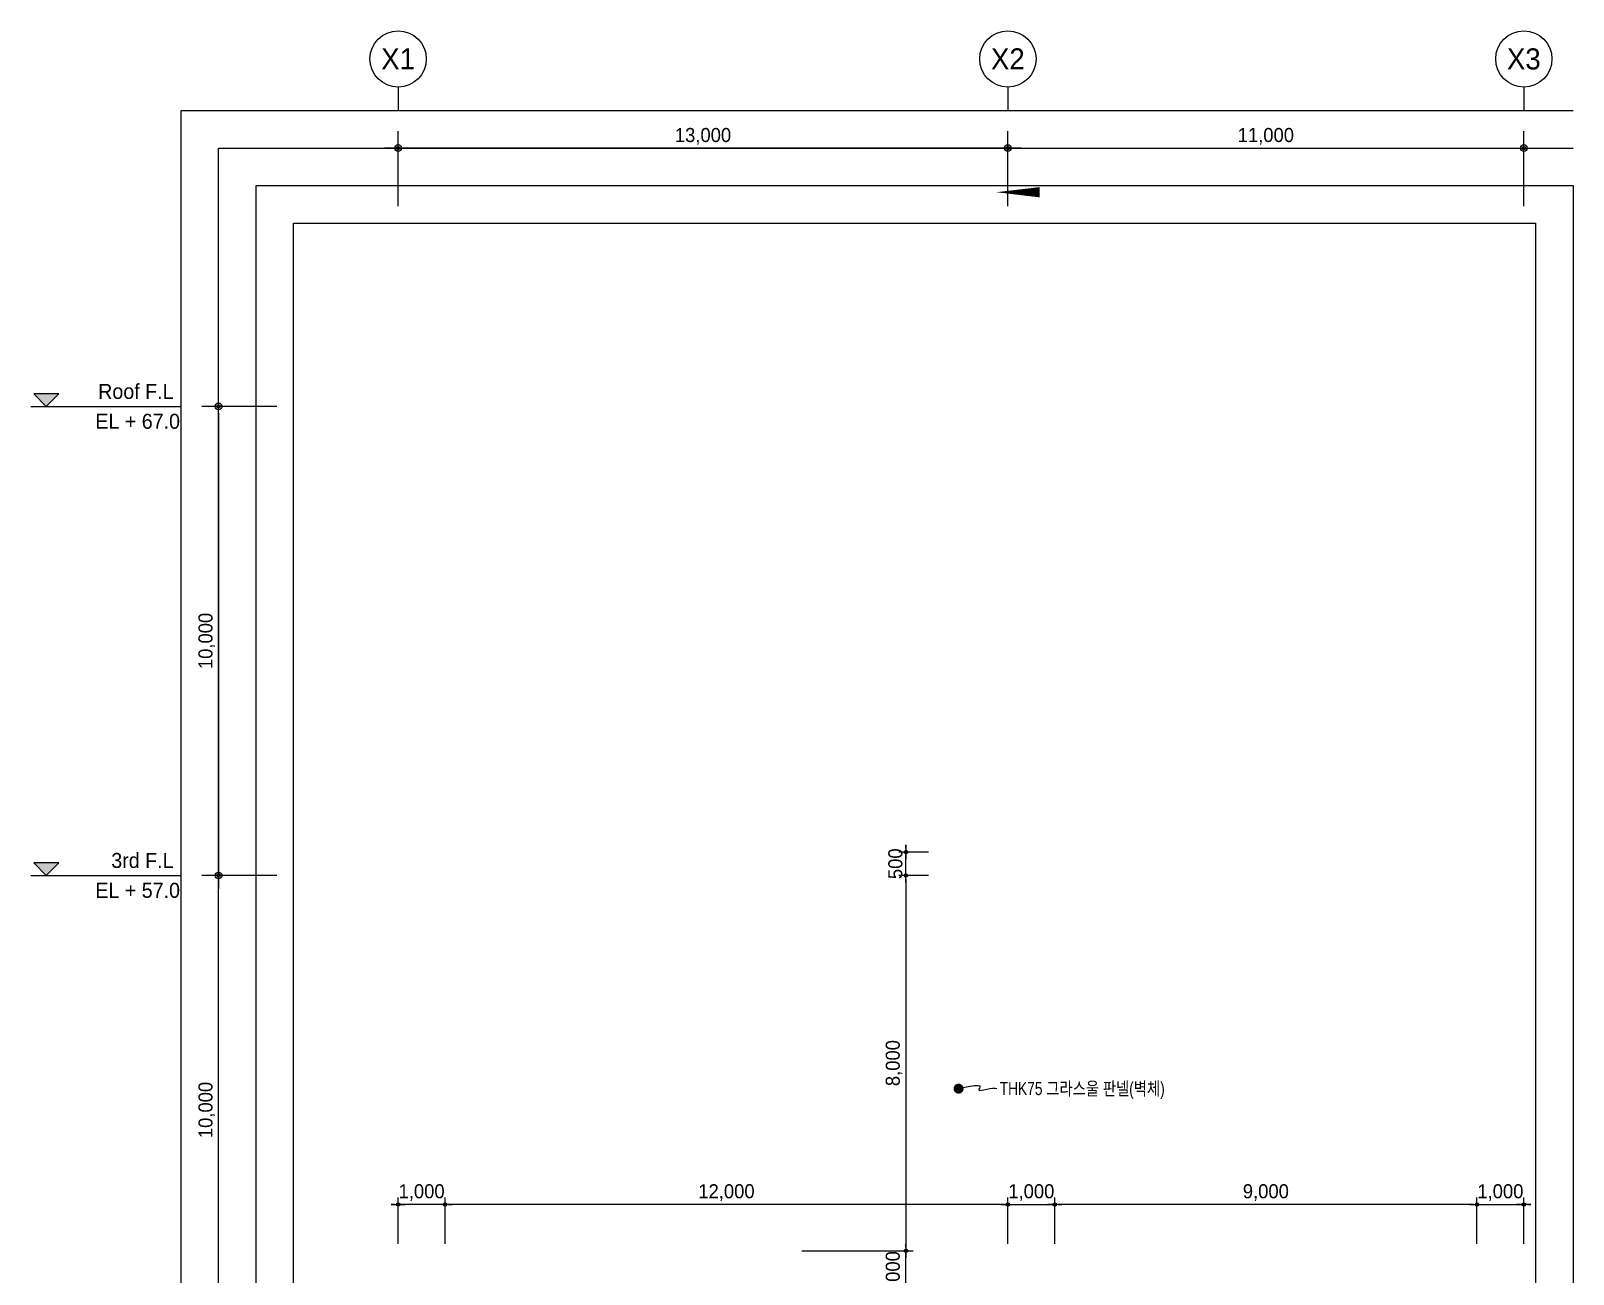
# Model space of a CAD drawing. Header units: millimetres. Extents: x 2569 to 248884, y 2561 to 56321.
# Drawn here: x 2569 to 35452, y 29813 to 56321 of the extents above; entities that cross this region are included whole.
import ezdxf
from ezdxf.enums import TextEntityAlignment as Align

# ---------------------------------------------------------------- set-up
doc = ezdxf.new("R2010")
doc.units = ezdxf.units.MM
for name, color, linetype in [('$ZCDB_AUDIT_GENERATED_600D18', 7, 'Continuous'), ('4A.TEC TEXT', 7, 'Continuous'), ('4A.TEC TEXT 2', 3, 'Continuous'), ('4A.TEC 심볼', 7, 'Continuous'), ('MK', 7, 'Continuous'), ('TEX', 3, 'Continuous'), ('㈜SE&C DIM', 7, 'Continuous'), ('㈜SE&C 심볼', 7, 'Continuous')]:
    doc.layers.add(name, color=color, linetype=linetype)
doc.layers.add('DEFPOINT', color=135, linetype='Continuous', plot=False)
doc.styles.add('ARTINT-A1.$0$돋움', font='')
doc.styles.add('GHS', font='malgun.ttf')
doc.styles.add('나눔고딕', font='')
doc.styles.add('돋움', font='')
doc.styles.add('울릉도L', font='')
doc.styles.get('ARTINT-A1.$0$돋움').set_extended_font_data('Dotum')
doc.styles.get('나눔고딕').set_extended_font_data('Dotum')
doc.styles.get('돋움').set_extended_font_data('Dotum')
doc.styles.get('울릉도L').set_extended_font_data('Dotum')
doc.dimstyles.new('DIM_600(외부치수)', dxfattribs={"dimscale": 400, "dimtxt": 3.3, "dimasz": 1, "dimexe": 2, "dimexo": 2, "dimgap": 1, "dimtad": 1, "dimdec": 0, "dimdsep": 46, "dimlunit": 6, "dimtxsty": '나눔고딕', "dimblk1": 'DIMDOT', "dimblk2": 'DIMDOT', "dimsah": 1, "dimcen": 2.5, "dimdle": 1.5, "dimclrd": 8, "dimclre": 8, "dimclrt": 3, "dimadec": 0, "dimazin": 0, "dimtfac": 1, "dimtdec": 0, "dimtix": 1, "dimtmove": 2, "dimatfit": 3, "dimldrblk": 'DIMDOT', "dimfxl": 1, "dimtvp": 1, "dimtolj": 1, "dimtzin": 0, "dimarcsym": 0})

# ---------------------------------------------------------------- blocks, each defined once
blk = doc.blocks.new('ccs122')
at = {"layer": '4A.TEC 심볼'}
blk.add_line((0, 8), (0, 3), dxfattribs=at)
blk.add_circle((0, 14), 6, dxfattribs=at)
at = {"layer": '4A.TEC TEXT 2', "color": 3, "style": 'GHS'}
blk.add_attdef('NO', text='', height=4.5, dxfattribs=at).set_placement((-0.01, 14.02), align=Align.MIDDLE_CENTER)
blk = doc.blocks.new('DIMDOT')
at = {"color": 0}
blk.add_line((-2, 0), (2, 0), dxfattribs=at)
for radius in [0.5, 0.25]:
    blk.add_circle((0, 0), radius, dxfattribs=at)
blk = doc.blocks.new('*D12')
at = {"layer": '$ZCDB_AUDIT_GENERATED_600D18', "color": 8, "lineweight": -2, "transparency": 16777216}
for p, q in [((10400, 52581), (10400, 54181)), ((23400, 52581), (23400, 54181)), ((23256, 53821), (10544, 53821))]:
    blk.add_line(p, q, dxfattribs=at)
at = {"layer": 'Defpoints', "color": 0, "transparency": 16777216}
for p in [(10400, 53821), (10400, 52221), (23400, 52221)]:
    blk.add_point(p, dxfattribs=at)
at = {"layer": '$ZCDB_AUDIT_GENERATED_600D18', "color": 8, "lineweight": -2, "transparency": 16777216, "xscale": 144, "yscale": 144, "zscale": 144, "rotation": 180}
blk.add_blockref('DIMDOT', (10400, 53821), dxfattribs=at)
at = {"layer": '$ZCDB_AUDIT_GENERATED_600D18', "color": 8, "lineweight": -2, "transparency": 16777216, "xscale": 144, "yscale": 144, "zscale": 144}
blk.add_blockref('DIMDOT', (23400, 53821), dxfattribs=at)
at = {"layer": '$ZCDB_AUDIT_GENERATED_600D18', "color": 3, "transparency": 16777216, "insert": (16900, 54072), "char_height": 300, "attachment_point": 5, "style": '나눔고딕'}
blk.add_mtext('\\A1;13,000', dxfattribs=at)
blk = doc.blocks.new('*D13')
at = {"layer": '$ZCDB_AUDIT_GENERATED_600D18', "color": 8, "lineweight": -2, "transparency": 16777216}
for p, q in [((23400, 52581), (23400, 54181)), ((34400, 52581), (34400, 54181)), ((23544, 53821), (34256, 53821))]:
    blk.add_line(p, q, dxfattribs=at)
at = {"layer": 'Defpoints', "color": 0, "transparency": 16777216}
for p in [(34400, 53821), (23400, 52221), (34400, 52221)]:
    blk.add_point(p, dxfattribs=at)
at = {"layer": '$ZCDB_AUDIT_GENERATED_600D18', "color": 8, "lineweight": -2, "transparency": 16777216, "xscale": 144, "yscale": 144, "zscale": 144, "rotation": 180}
blk.add_blockref('DIMDOT', (23400, 53821), dxfattribs=at)
at = {"layer": '$ZCDB_AUDIT_GENERATED_600D18', "color": 8, "lineweight": -2, "transparency": 16777216, "xscale": 144, "yscale": 144, "zscale": 144}
blk.add_blockref('DIMDOT', (34400, 53821), dxfattribs=at)
at = {"layer": '$ZCDB_AUDIT_GENERATED_600D18', "color": 3, "transparency": 16777216, "insert": (28900, 54072), "char_height": 300, "attachment_point": 5, "style": '나눔고딕'}
blk.add_mtext('\\A1;11,000', dxfattribs=at)
blk = doc.blocks.new('*D32')
at = {"layer": 'Defpoints', "color": 0, "transparency": 16777216}
for p in [(24400, 31299), (24400, 30313), (33400, 30313)]:
    blk.add_point(p, dxfattribs=at)
at = {"layer": '㈜SE&C DIM', "color": 8, "lineweight": -2, "transparency": 16777216}
for p, q in [((24400, 30463), (24400, 31449)), ((33325, 31299), (24475, 31299)), ((33400, 30463), (33400, 31449))]:
    blk.add_line(p, q, dxfattribs=at)
at = {"layer": '㈜SE&C DIM', "color": 8, "lineweight": -2, "transparency": 16777216, "xscale": 75, "yscale": 75, "zscale": 75, "rotation": 180}
blk.add_blockref('DIMDOT', (24400, 31299), dxfattribs=at)
at = {"layer": '㈜SE&C DIM', "color": 8, "lineweight": -2, "transparency": 16777216, "xscale": 75, "yscale": 75, "zscale": 75}
blk.add_blockref('DIMDOT', (33400, 31299), dxfattribs=at)
at = {"layer": '㈜SE&C DIM', "color": 3, "transparency": 16777216, "insert": (28900, 31553), "char_height": 300, "attachment_point": 5, "style": '나눔고딕'}
blk.add_mtext('\\A1;9,000', dxfattribs=at)
blk = doc.blocks.new('*D39')
at = {"layer": 'Defpoints', "color": 0, "transparency": 16777216}
for p in [(10400, 31299), (10400, 30313), (11400, 30313)]:
    blk.add_point(p, dxfattribs=at)
at = {"layer": '㈜SE&C DIM', "color": 8, "lineweight": -2, "transparency": 16777216}
for p, q in [((10325, 31299), (10250, 31299)), ((10400, 30463), (10400, 31449)), ((11400, 31299), (10400, 31299)), ((11400, 30463), (11400, 31449)), ((11475, 31299), (11550, 31299))]:
    blk.add_line(p, q, dxfattribs=at)
at = {"layer": '㈜SE&C DIM', "color": 8, "lineweight": -2, "transparency": 16777216, "xscale": 75, "yscale": 75, "zscale": 75}
blk.add_blockref('DIMDOT', (10400, 31299), dxfattribs=at)
at = {"layer": '㈜SE&C DIM', "color": 8, "lineweight": -2, "transparency": 16777216, "xscale": 75, "yscale": 75, "zscale": 75, "rotation": 180}
blk.add_blockref('DIMDOT', (11400, 31299), dxfattribs=at)
at = {"layer": '㈜SE&C DIM', "color": 3, "transparency": 16777216, "insert": (10900, 31553), "char_height": 300, "attachment_point": 5, "style": '나눔고딕'}
blk.add_mtext('\\A1;1,000', dxfattribs=at)
blk = doc.blocks.new('*D48')
at = {"layer": 'Defpoints', "color": 0, "transparency": 16777216}
for p in [(18857, 30313), (21227, 30313), (21857, 29313)]:
    blk.add_point(p, dxfattribs=at)
at = {"layer": '㈜SE&C DIM', "color": 8, "lineweight": -2, "transparency": 16777216}
for p, q in [((19007, 30313), (21377, 30313)), ((21227, 30388), (21227, 30463)), ((21227, 29313), (21227, 30313)), ((21707, 29313), (21077, 29313)), ((21227, 29238), (21227, 29163))]:
    blk.add_line(p, q, dxfattribs=at)
at = {"layer": '㈜SE&C DIM', "color": 8, "lineweight": -2, "transparency": 16777216, "xscale": 75, "yscale": 75, "zscale": 75}
for p, rotation in [((21227, 30313), 270), ((21227, 29313), 90)]:
    blk.add_blockref('DIMDOT', p, dxfattribs=dict(at, rotation=rotation))
at = {"layer": '㈜SE&C DIM', "color": 3, "transparency": 16777216, "insert": (20973, 29813), "char_height": 300, "attachment_point": 5, "rotation": 90, "style": '나눔고딕'}
blk.add_mtext('\\A1;1,000', dxfattribs=at)
blk = doc.blocks.new('*D49')
at = {"layer": 'Defpoints', "color": 0, "transparency": 16777216}
for p in [(21857, 38313), (18857, 30313), (21227, 30313)]:
    blk.add_point(p, dxfattribs=at)
at = {"layer": '㈜SE&C DIM', "color": 8, "lineweight": -2, "transparency": 16777216}
for p, q in [((21707, 38313), (21077, 38313)), ((21227, 38238), (21227, 30388)), ((19007, 30313), (21377, 30313))]:
    blk.add_line(p, q, dxfattribs=at)
at = {"layer": '㈜SE&C DIM', "color": 8, "lineweight": -2, "transparency": 16777216, "xscale": 75, "yscale": 75, "zscale": 75}
for p, rotation in [((21227, 38313), 90), ((21227, 30313), 270)]:
    blk.add_blockref('DIMDOT', p, dxfattribs=dict(at, rotation=rotation))
at = {"layer": '㈜SE&C DIM', "color": 3, "transparency": 16777216, "insert": (20973, 34313), "char_height": 300, "attachment_point": 5, "rotation": 90, "style": '나눔고딕'}
blk.add_mtext('\\A1;8,000', dxfattribs=at)
blk = doc.blocks.new('*D50')
at = {"layer": 'Defpoints', "color": 0, "transparency": 16777216}
for p in [(21227, 38813), (21857, 38813), (21857, 38313)]:
    blk.add_point(p, dxfattribs=at)
at = {"layer": '㈜SE&C DIM', "color": 8, "lineweight": -2, "transparency": 16777216}
for p, q in [((21707, 38813), (21077, 38813)), ((21227, 38888), (21227, 38963)), ((21227, 38313), (21227, 38813)), ((21707, 38313), (21077, 38313)), ((21227, 38238), (21227, 38163))]:
    blk.add_line(p, q, dxfattribs=at)
at = {"layer": '㈜SE&C DIM', "color": 8, "lineweight": -2, "transparency": 16777216, "xscale": 75, "yscale": 75, "zscale": 75}
for p, rotation in [((21227, 38813), 270), ((21227, 38313), 90)]:
    blk.add_blockref('DIMDOT', p, dxfattribs=dict(at, rotation=rotation))
at = {"layer": '㈜SE&C DIM', "color": 3, "transparency": 16777216, "insert": (21002, 38563), "char_height": 300, "attachment_point": 5, "rotation": 90, "style": '나눔고딕'}
blk.add_mtext('\\A1;500', dxfattribs=at)
blk = doc.blocks.new('*D76')
at = {"layer": '$ZCDB_AUDIT_GENERATED_600D18', "color": 8, "lineweight": -2, "transparency": 16777216}
for p, q in [((7812, 38313), (6212, 38313)), ((6572, 28457), (6572, 38169)), ((7812, 28313), (6212, 28313))]:
    blk.add_line(p, q, dxfattribs=at)
at = {"layer": 'Defpoints', "color": 0, "transparency": 16777216}
for p in [(6572, 38313), (8172, 38313), (8172, 28313)]:
    blk.add_point(p, dxfattribs=at)
at = {"layer": '$ZCDB_AUDIT_GENERATED_600D18', "color": 8, "lineweight": -2, "transparency": 16777216, "xscale": 144, "yscale": 144, "zscale": 144}
for p, rotation in [((6572, 38313), 90), ((6572, 28313), 270)]:
    blk.add_blockref('DIMDOT', p, dxfattribs=dict(at, rotation=rotation))
at = {"layer": '$ZCDB_AUDIT_GENERATED_600D18', "color": 3, "transparency": 16777216, "insert": (6320, 33313), "char_height": 300, "attachment_point": 5, "rotation": 90, "style": '나눔고딕'}
blk.add_mtext('\\A1;10,000', dxfattribs=at)
blk = doc.blocks.new('*D77')
at = {"layer": '$ZCDB_AUDIT_GENERATED_600D18', "color": 8, "lineweight": -2, "transparency": 16777216}
for p, q in [((7812, 48313), (6212, 48313)), ((6572, 48169), (6572, 38457)), ((7812, 38313), (6212, 38313))]:
    blk.add_line(p, q, dxfattribs=at)
at = {"layer": 'Defpoints', "color": 0, "transparency": 16777216}
for p in [(8172, 48313), (6572, 38313), (8172, 38313)]:
    blk.add_point(p, dxfattribs=at)
at = {"layer": '$ZCDB_AUDIT_GENERATED_600D18', "color": 8, "lineweight": -2, "transparency": 16777216, "xscale": 144, "yscale": 144, "zscale": 144}
for p, rotation in [((6572, 48313), 90), ((6572, 38313), 270)]:
    blk.add_blockref('DIMDOT', p, dxfattribs=dict(at, rotation=rotation))
at = {"layer": '$ZCDB_AUDIT_GENERATED_600D18', "color": 3, "transparency": 16777216, "insert": (6320, 43313), "char_height": 300, "attachment_point": 5, "rotation": 90, "style": '나눔고딕'}
blk.add_mtext('\\A1;10,000', dxfattribs=at)
blk = doc.blocks.new('*D140')
at = {"layer": 'Defpoints', "color": 0, "transparency": 16777216}
for p in [(24400, 31299), (23400, 30313), (24400, 30313)]:
    blk.add_point(p, dxfattribs=at)
at = {"layer": '㈜SE&C DIM', "color": 8, "lineweight": -2, "transparency": 16777216}
for p, q in [((23325, 31299), (23250, 31299)), ((23400, 30463), (23400, 31449)), ((23400, 31299), (24400, 31299)), ((24400, 30463), (24400, 31449)), ((24475, 31299), (24550, 31299))]:
    blk.add_line(p, q, dxfattribs=at)
at = {"layer": '㈜SE&C DIM', "color": 8, "lineweight": -2, "transparency": 16777216, "xscale": 75, "yscale": 75, "zscale": 75}
blk.add_blockref('DIMDOT', (23400, 31299), dxfattribs=at)
at = {"layer": '㈜SE&C DIM', "color": 8, "lineweight": -2, "transparency": 16777216, "xscale": 75, "yscale": 75, "zscale": 75, "rotation": 180}
blk.add_blockref('DIMDOT', (24400, 31299), dxfattribs=at)
at = {"layer": '㈜SE&C DIM', "color": 3, "transparency": 16777216, "insert": (23900, 31553), "char_height": 300, "attachment_point": 5, "style": '나눔고딕'}
blk.add_mtext('\\A1;1,000', dxfattribs=at)
blk = doc.blocks.new('*D141')
at = {"layer": 'Defpoints', "color": 0}
for p in [(11400, 31299), (11400, 30313), (23400, 30313)]:
    blk.add_point(p, dxfattribs=at)
at = {"layer": '㈜SE&C DIM', "color": 8, "lineweight": -2}
for p, q in [((11400, 30463), (11400, 31449)), ((23325, 31299), (11475, 31299)), ((23400, 30463), (23400, 31449))]:
    blk.add_line(p, q, dxfattribs=at)
at = {"layer": '㈜SE&C DIM', "color": 8, "lineweight": -2, "xscale": 75, "yscale": 75, "zscale": 75, "rotation": 180}
blk.add_blockref('DIMDOT', (11400, 31299), dxfattribs=at)
at = {"layer": '㈜SE&C DIM', "color": 8, "lineweight": -2, "xscale": 75, "yscale": 75, "zscale": 75}
blk.add_blockref('DIMDOT', (23400, 31299), dxfattribs=at)
at = {"layer": '㈜SE&C DIM', "color": 3, "insert": (17400, 31553), "char_height": 300, "attachment_point": 5, "style": '나눔고딕'}
blk.add_mtext('\\A1;12,000', dxfattribs=at)
blk = doc.blocks.new('*D142')
at = {"layer": 'Defpoints', "color": 0, "transparency": 16777216}
for p in [(34400, 31299), (33400, 30313), (34400, 30313)]:
    blk.add_point(p, dxfattribs=at)
at = {"layer": '㈜SE&C DIM', "color": 8, "lineweight": -2, "transparency": 16777216}
for p, q in [((33325, 31299), (33250, 31299)), ((33400, 30463), (33400, 31449)), ((33400, 31299), (34400, 31299)), ((34400, 30463), (34400, 31449)), ((34475, 31299), (34550, 31299))]:
    blk.add_line(p, q, dxfattribs=at)
at = {"layer": '㈜SE&C DIM', "color": 8, "lineweight": -2, "transparency": 16777216, "xscale": 75, "yscale": 75, "zscale": 75}
blk.add_blockref('DIMDOT', (33400, 31299), dxfattribs=at)
at = {"layer": '㈜SE&C DIM', "color": 8, "lineweight": -2, "transparency": 16777216, "xscale": 75, "yscale": 75, "zscale": 75, "rotation": 180}
blk.add_blockref('DIMDOT', (34400, 31299), dxfattribs=at)
at = {"layer": '㈜SE&C DIM', "color": 3, "transparency": 16777216, "insert": (33900, 31553), "char_height": 300, "attachment_point": 5, "style": '나눔고딕'}
blk.add_mtext('\\A1;1,000', dxfattribs=at)

msp = doc.modelspace()

# ---------------------------------------------------------------- hatches: boundary and pattern name
at = {"layer": '㈜SE&C 심볼'}
for points in [[(2630.04, 48580.18), (2896.9, 48313.33), (3163.75, 48580.18)], [(2630.04, 38580.18), (2896.9, 38313.33), (3163.75, 38580.18)]]:
    msp.add_hatch(color=256, dxfattribs=at).paths.add_polyline_path(points)

# ---------------------------------------------------------------- linework, layer by layer
at = {"layer": 'DEFPOINT'}
for points in [[(5771.6, 3260.75), (5771.6, 54620.75), (35451.6, 54620.75)], [(6571.6, 3260.75), (6571.6, 53820.75), (35451.6, 53820.75)], [(7371.6, 3260.75), (7371.6, 53020.75), (35451.6, 53020.75), (35451.6, 14900.75)]]:
    msp.add_lwpolyline(points, dxfattribs=at)
msp.add_lwpolyline([(8171.6, 52220.75), (34651.6, 52220.75), (34651.6, 14900.75), (8171.6, 14900.75)], close=True, dxfattribs=at)
at = {"layer": 'MK'}
msp.add_lwpolyline([(23151.6, 52880, 0, 217.79, 0), (24075.62, 52880, 0, 0, 0), (24075.62, 46915.71, 0, 0, 0)], format="xyseb", dxfattribs=at)
at = {"layer": 'TEX', "color": 1}
msp.add_lwpolyline([(22349.01, 33768.37), (22554.19, 33815.21), (22688.79, 33836.81), (22766.43, 33838.54), (22800.77, 33825.8), (22805.43, 33803.97), (22794.07, 33778.42), (22780.31, 33754.56), (22777.8, 33737.75), (22796.98, 33731.94), (22835.54, 33735.35), (22887.98, 33744.75), (22948.8, 33756.89), (23012.49, 33768.55), (23073.54, 33776.51), (23126.46, 33777.53), (23165.74, 33768.37)], dxfattribs=at)
at = {"layer": '㈜SE&C 심볼'}
for p, q in [((2569.31, 48313.33), (5771.6, 48313.33)), ((2569.31, 38313.33), (5771.6, 38313.33))]:
    msp.add_line(p, q, dxfattribs=at)
at = {"layer": '㈜SE&C 심볼', "elevation": -14682.47}
for points in [[(2896.9, 48313.33), (3163.75, 48580.18), (2630.04, 48580.18), (2896.9, 48313.33)], [(2896.9, 38313.33), (3163.75, 38580.18), (2630.04, 38580.18), (2896.9, 38313.33)]]:
    msp.add_lwpolyline(points, dxfattribs=at)
at = {"layer": '㈜SE&C 심볼', "color": 1, "const_width": 106.74, "elevation": -44999.06}
msp.add_lwpolyline([(22295.64, 33768.37, 1), (22402.39, 33768.37, 1)], format="xyb", close=True, dxfattribs=at)

# ---------------------------------------------------------------- block references
at = {"layer": '4A.TEC 심볼'}
ref = msp.add_blockref('ccs122', (10400, 54320.75), dxfattribs=dict(at, xscale=99.99999954993666, yscale=99.99999954993666, zscale=99.99999954993666))
ref.add_attrib('NO', 'X1', dxfattribs={"layer": '0', "color": 3, "height": 450, "style": '울릉도L'}).set_placement((10399.38, 55722.54, -1666.67), align=Align.MIDDLE_CENTER)
ref = msp.add_blockref('ccs122', (23400, 54320.75), dxfattribs=dict(at, xscale=99.99999954993666, yscale=99.99999954993666, zscale=99.99999954993666))
ref.add_attrib('NO', 'X2', dxfattribs={"layer": '0', "color": 3, "height": 450, "style": '울릉도L'}).set_placement((23399.38, 55722.54, -1666.67), align=Align.MIDDLE_CENTER)
ref = msp.add_blockref('ccs122', (34400, 54320.75), dxfattribs=dict(at, xscale=99.99999954993666, yscale=99.99999954993666, zscale=99.99999954993666))
ref.add_attrib('NO', 'X3', dxfattribs={"layer": '0', "color": 3, "height": 450, "style": '울릉도L'}).set_placement((34399.38, 55722.54, -1666.67), align=Align.MIDDLE_CENTER)

# ---------------------------------------------------------------- texts
at = {"layer": '4A.TEC TEXT', "style": '돋움', "width": 0.8}
msp.add_text('THK75 그라스울 판넬(벽체)', height=280, dxfattribs=at).set_placement((23225.25, 33770), align=Align.MIDDLE_LEFT)
at = {"layer": '㈜SE&C 심볼', "style": 'ARTINT-A1.$0$돋움'}
for s, p in [('Roof F.L', (5611.49, 48473.44)), ('EL + 67.0', (5749.17, 47836.27)), ('3rd F.L', (5611.49, 38473.44)), ('EL + 57.0', (5749.17, 37836.27))]:
    msp.add_text(s, height=320.229, dxfattribs=at).set_placement(p, align=Align.RIGHT)

# ---------------------------------------------------------------- dimensions: what is measured, and where the dimension line sits
at = {"layer": '$ZCDB_AUDIT_GENERATED_600D18'}
for base, p1, p2, angle, picture, middle in [((10400, 53820.75), (23400, 52220.75), (10400, 52220.75), 180, '*D12', (16900, 54071.85)), ((34400, 53820.75), (23400, 52220.75), (34400, 52220.75), 0, '*D13', (28900, 54071.85)), ((6571.6, 38313.33), (8171.6, 48313.33), (8171.6, 38313.33), 270, '*D77', (6320.5, 43313.33)), ((6571.6, 38313.33), (8171.6, 28313.33), (8171.6, 38313.33), 90, '*D76', (6320.5, 33313.33))]:
    dim = msp.add_linear_dim(base=base, p1=p1, p2=p2, angle=angle, dimstyle='DIM_600(외부치수)', override={"dimscale": 600, "dimtxt": 0.5, "dimasz": 0.24, "dimexe": 0.6, "dimexo": 0.6, "dimgap": 0.12, "dimdec": 1, "dimdle": 0.5}, dxfattribs=at)
    dim.commit()
    dim.dimension.update_dxf_attribs({"geometry": picture, "text_midpoint": middle})
at = {"layer": '㈜SE&C DIM'}
for base, p1, p2, angle, picture, middle in [((21227.09, 38813.33), (21857.09, 38313.33), (21857.09, 38813.33), 90, '*D50', (21001.89, 38563.33)), ((21227.09, 30313.33), (21857.09, 38313.33), (18857.09, 30313.33), 270, '*D49', (20972.99, 34313.33)), ((10400, 31298.59), (11400, 30313.33), (10400, 30313.33), 180, '*D39', (10900, 31552.69)), ((11400, 31298.59), (23400, 30313.33), (11400, 30313.33), 180, '*D141', (17400, 31552.69)), ((24400, 31298.59), (23400, 30313.33), (24400, 30313.33), 0, '*D140', (23900, 31552.69)), ((24400, 31298.59), (33400, 30313.33), (24400, 30313.33), 180, '*D32', (28900, 31552.69)), ((34400, 31298.59), (33400, 30313.33), (34400, 30313.33), 0, '*D142', (33900, 31552.69)), ((21227.09, 30313.33), (21857.09, 29313.33), (18857.09, 30313.33), 90, '*D48', (20972.99, 29813.33))]:
    dim = msp.add_linear_dim(base=base, p1=p1, p2=p2, angle=angle, dimstyle='DIM_600(외부치수)', override={"dimscale": 75, "dimtxt": 4}, dxfattribs=at)
    dim.commit()
    dim.dimension.update_dxf_attribs({"geometry": picture, "text_midpoint": middle})

doc.saveas('drawing.dxf')
